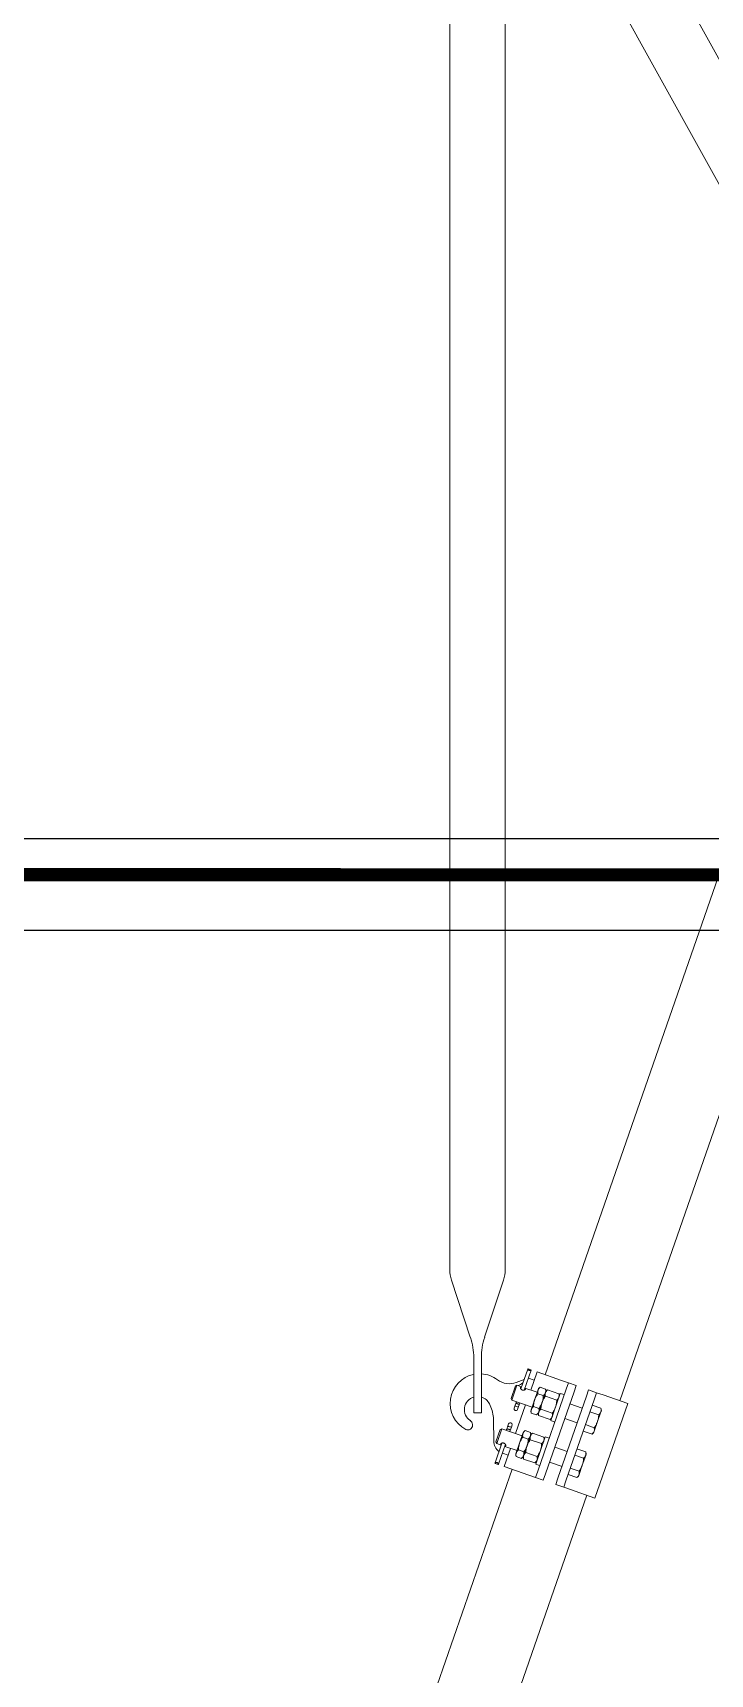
# Model space of a CAD drawing. Header units: millimetres. Extents: x -37020 to 35906, y -101 to 52234.
# Drawn here: x -218.917 to -218.401, y 320.509 to 321.758 of the extents above; entities that cross this region are included whole.
import ezdxf

# ---------------------------------------------------------------- set-up
doc = ezdxf.new("R2010")
doc.units = ezdxf.units.MM
doc.linetypes.add('DASHED2', pattern=[0.375, 0.25, -0.125])
doc.linetypes.add('TRAZO_Y_PUNTO2', pattern=[12.7, 6.35, -3.175, 0, -3.175])
doc.layers.add('ME-RIELES', color=240, linetype='TRAZO_Y_PUNTO2')
doc.layers.add('unifilar VIAS Ppales', color=5, linetype='DASHED2')

msp = doc.modelspace()

# ---------------------------------------------------------------- linework, layer by layer
at = {"color": 251, "linetype": 'Continuous', "lineweight": 15}
for p, q in [((-217.9365, 320.9114), (-218.5425, 322.0047)), ((-217.9768, 320.8891), (-218.5828, 321.9824)), ((-218.5997, 321.9243), (-218.5997, 320.8166)), ((-218.5575, 321.9243), (-218.5575, 320.8166)), ((-218.5272, 320.7367), (-218.2824, 321.4405)), ((-218.2432, 321.3697), (-218.4702, 320.7169)), ((-218.5985, 320.8087), (-218.5841, 320.7652)), ((-218.5588, 320.8087), (-218.5732, 320.7652)), ((-218.5815, 320.7076), (-218.5815, 320.7495)), ((-218.5757, 320.7076), (-218.5757, 320.7495)), ((-218.5432, 320.733), (-218.5491, 320.7308)), ((-218.5457, 320.7259), (-218.5404, 320.741)), ((-218.5457, 320.7259), (-218.5404, 320.741)), ((-218.543, 320.725), (-218.5377, 320.7401)), ((-218.5377, 320.7401), (-218.543, 320.725)), ((-218.5401, 320.7412), (-218.5379, 320.7405)), ((-218.5355, 320.7325), (-218.5398, 320.7341)), ((-218.5333, 320.7388), (-218.5381, 320.725)), ((-218.5146, 320.7323), (-218.5333, 320.7388)), ((-218.5531, 320.7185), (-218.5498, 320.7281)), ((-218.5525, 320.7173), (-218.5486, 320.7286)), ((-218.5498, 320.7281), (-218.5486, 320.7286)), ((-218.5486, 320.7286), (-218.5452, 320.7275)), ((-218.5425, 320.7265), (-218.5331, 320.7233)), ((-218.5325, 320.725), (-218.5351, 320.7176)), ((-218.5111, 320.7258), (-218.5328, 320.6633)), ((-218.5285, 320.7208), (-218.5326, 320.7222)), ((-218.5325, 320.725), (-218.5321, 320.7261)), ((-218.5321, 320.7261), (-218.5309, 320.7272)), ((-218.5268, 320.7257), (-218.5309, 320.7272)), ((-218.5269, 320.723), (-218.5294, 320.7156)), ((-218.5265, 320.7241), (-218.5269, 320.723)), ((-218.5269, 320.7203), (-218.5183, 320.7173)), ((-218.5268, 320.7257), (-218.5265, 320.7241)), ((-218.5051, 320.7237), (-218.5268, 320.6612)), ((-218.5265, 320.7241), (-218.5252, 320.7252)), ((-218.5252, 320.7252), (-218.5166, 320.7222)), ((-218.5228, 320.7017), (-218.5156, 320.7225)), ((-218.4956, 320.7204), (-218.5174, 320.6579)), ((-218.5166, 320.7222), (-218.5163, 320.7206)), ((-218.5156, 320.7225), (-218.5126, 320.7215)), ((-218.5094, 320.7305), (-218.5146, 320.7323)), ((-218.5094, 320.7305), (-218.5111, 320.7258)), ((-218.5034, 320.7284), (-218.5094, 320.7305)), ((-218.5051, 320.7237), (-218.5034, 320.7284)), ((-218.494, 320.7251), (-218.4956, 320.7204)), ((-218.488, 320.723), (-218.494, 320.7251)), ((-218.4896, 320.7183), (-218.488, 320.723)), ((-218.4829, 320.7213), (-218.488, 320.723)), ((-218.4642, 320.7147), (-218.4829, 320.7213)), ((-218.5696, 320.7145), (-218.569, 320.7132)), ((-218.5525, 320.7173), (-218.5531, 320.7185)), ((-218.5371, 320.7119), (-218.5525, 320.7173)), ((-218.5508, 320.7111), (-218.5503, 320.7128)), ((-218.5508, 320.7111), (-218.5503, 320.7128)), ((-218.5503, 320.7128), (-218.5493, 320.7154)), ((-218.5503, 320.7128), (-218.5493, 320.7154)), ((-218.5503, 320.7128), (-218.5503, 320.7128)), ((-218.5496, 320.6919), (-218.542, 320.7137)), ((-218.5493, 320.7154), (-218.5491, 320.7161)), ((-218.5493, 320.7154), (-218.5491, 320.7161)), ((-218.5493, 320.7154), (-218.5493, 320.7153)), ((-218.5493, 320.7154), (-218.5493, 320.7154)), ((-218.5493, 320.7153), (-218.5492, 320.7151)), ((-218.5492, 320.7151), (-218.549, 320.7149)), ((-218.549, 320.7149), (-218.5488, 320.7147)), ((-218.5488, 320.7147), (-218.5486, 320.7146)), ((-218.5486, 320.7146), (-218.5483, 320.7145)), ((-218.5483, 320.7145), (-218.548, 320.7144)), ((-218.5482, 320.7101), (-218.5476, 320.7118)), ((-218.5476, 320.7118), (-218.5481, 320.7102)), ((-218.548, 320.7144), (-218.5477, 320.7143)), ((-218.5477, 320.7143), (-218.5475, 320.7143)), ((-218.5476, 320.7118), (-218.5466, 320.7145)), ((-218.5466, 320.7145), (-218.5476, 320.7118)), ((-218.5476, 320.7118), (-218.5476, 320.7118)), ((-218.5475, 320.7143), (-218.5472, 320.7143)), ((-218.5472, 320.7143), (-218.547, 320.7143)), ((-218.547, 320.7143), (-218.5468, 320.7144)), ((-218.5468, 320.7144), (-218.5466, 320.7145)), ((-218.5466, 320.7145), (-218.5464, 320.7152)), ((-218.5464, 320.7152), (-218.5466, 320.7145)), ((-218.5466, 320.7145), (-218.5466, 320.7145)), ((-218.538, 320.7091), (-218.5376, 320.7102)), ((-218.5377, 320.7075), (-218.538, 320.7091)), ((-218.5376, 320.7102), (-218.5351, 320.7176)), ((-218.5319, 320.711), (-218.536, 320.7124)), ((-218.532, 320.7083), (-218.5324, 320.7071)), ((-218.5294, 320.7156), (-218.532, 320.7083)), ((-218.5304, 320.7105), (-218.5217, 320.7074)), ((-218.4896, 320.7183), (-218.5114, 320.6558)), ((-218.5082, 320.7146), (-218.4988, 320.7113)), ((-218.4931, 320.7085), (-218.4863, 320.7061)), ((-218.4914, 320.7134), (-218.4846, 320.7111)), ((-218.4642, 320.7147), (-218.4892, 320.6428)), ((-218.4847, 320.7083), (-218.4873, 320.701)), ((-218.4843, 320.7095), (-218.4847, 320.7083)), ((-218.4846, 320.7111), (-218.4843, 320.7095)), ((-218.5824, 320.6982), (-218.5825, 320.6989)), ((-218.5815, 320.7076), (-218.5757, 320.7076)), ((-218.5663, 320.6862), (-218.5665, 320.7027)), ((-218.5601, 320.6956), (-218.564, 320.6843)), ((-218.5601, 320.6956), (-218.5613, 320.695)), ((-218.5446, 320.6902), (-218.5601, 320.6956)), ((-218.5555, 320.6978), (-218.5564, 320.6951)), ((-218.5555, 320.6977), (-218.5564, 320.6951)), ((-218.5564, 320.6951), (-218.5563, 320.6952)), ((-218.5563, 320.6952), (-218.5561, 320.6953)), ((-218.5561, 320.6953), (-218.5559, 320.6953)), ((-218.5559, 320.6953), (-218.5556, 320.6953)), ((-218.5556, 320.6953), (-218.5553, 320.6953)), ((-218.5549, 320.6994), (-218.5555, 320.6978)), ((-218.5549, 320.6994), (-218.5555, 320.6977)), ((-218.5555, 320.6978), (-218.5555, 320.6977)), ((-218.5553, 320.6953), (-218.555, 320.6952)), ((-218.555, 320.6952), (-218.5547, 320.6951)), ((-218.5537, 320.6941), (-218.5528, 320.6968)), ((-218.5528, 320.6968), (-218.5537, 320.6942)), ((-218.5528, 320.6968), (-218.5522, 320.6985)), ((-218.5522, 320.6985), (-218.5528, 320.6968)), ((-218.5528, 320.6968), (-218.5528, 320.6968)), ((-218.5336, 320.7061), (-218.5377, 320.7075)), ((-218.5324, 320.7071), (-218.5336, 320.7061)), ((-218.5321, 320.7056), (-218.5324, 320.7071)), ((-218.5321, 320.7056), (-218.5234, 320.7025)), ((-218.5222, 320.7036), (-218.5234, 320.7025)), ((-218.5198, 320.7006), (-218.5228, 320.7017)), ((-218.5027, 320.7), (-218.5122, 320.7033)), ((-218.4965, 320.6987), (-218.4897, 320.6963)), ((-218.4873, 320.701), (-218.4898, 320.6936)), ((-218.5601, 320.6846), (-218.5653, 320.6695)), ((-218.56, 320.6846), (-218.5653, 320.6695)), ((-218.5613, 320.695), (-218.5646, 320.6855)), ((-218.5646, 320.6855), (-218.564, 320.6843)), ((-218.564, 320.6843), (-218.5606, 320.6831)), ((-218.5626, 320.6686), (-218.5574, 320.6837)), ((-218.5574, 320.6837), (-218.5626, 320.6686)), ((-218.5564, 320.6951), (-218.5567, 320.6944)), ((-218.5564, 320.6951), (-218.5566, 320.6944)), ((-218.5564, 320.6951), (-218.5564, 320.6951)), ((-218.5547, 320.6951), (-218.5545, 320.695)), ((-218.5545, 320.695), (-218.5542, 320.6949)), ((-218.5542, 320.6949), (-218.554, 320.6947)), ((-218.554, 320.6947), (-218.5538, 320.6945)), ((-218.5537, 320.6942), (-218.554, 320.6935)), ((-218.554, 320.6935), (-218.5537, 320.6941)), ((-218.5538, 320.6945), (-218.5538, 320.6943)), ((-218.5538, 320.6943), (-218.5537, 320.6942)), ((-218.5537, 320.6942), (-218.5537, 320.6941)), ((-218.5491, 320.6772), (-218.5466, 320.6845)), ((-218.544, 320.6919), (-218.5466, 320.6845)), ((-218.54, 320.6877), (-218.5441, 320.6892)), ((-218.5436, 320.693), (-218.544, 320.6919)), ((-218.5424, 320.6941), (-218.5436, 320.693)), ((-218.5383, 320.6927), (-218.5424, 320.6941)), ((-218.5409, 320.6826), (-218.5383, 320.6899)), ((-218.5384, 320.6872), (-218.5298, 320.6842)), ((-218.538, 320.6911), (-218.5383, 320.6927)), ((-218.5383, 320.6899), (-218.538, 320.6911)), ((-218.5367, 320.6921), (-218.538, 320.6911)), ((-218.5367, 320.6921), (-218.5281, 320.6891)), ((-218.5271, 320.6895), (-218.5343, 320.6686)), ((-218.5278, 320.6875), (-218.5281, 320.6891)), ((-218.5241, 320.6884), (-218.5271, 320.6895)), ((-218.4982, 320.6938), (-218.4914, 320.6914)), ((-218.4902, 320.6925), (-218.4914, 320.6914)), ((-218.4898, 320.6936), (-218.4902, 320.6925)), ((-218.5553, 320.6754), (-218.5596, 320.6769)), ((-218.5583, 320.6668), (-218.5535, 320.6806)), ((-218.5579, 320.6821), (-218.5485, 320.6789)), ((-218.5491, 320.6772), (-218.5495, 320.676)), ((-218.5495, 320.676), (-218.5492, 320.6745)), ((-218.5451, 320.673), (-218.5492, 320.6745)), ((-218.5434, 320.6779), (-218.5475, 320.6794)), ((-218.5451, 320.673), (-218.5439, 320.6741)), ((-218.5439, 320.6741), (-218.5435, 320.6752)), ((-218.5439, 320.6741), (-218.5436, 320.6725)), ((-218.5436, 320.6725), (-218.5349, 320.6695)), ((-218.5435, 320.6752), (-218.5409, 320.6826)), ((-218.5419, 320.6774), (-218.5332, 320.6744)), ((-218.5349, 320.6695), (-218.5337, 320.6705)), ((-218.5237, 320.6702), (-218.5142, 320.6669)), ((-218.5103, 320.6783), (-218.5197, 320.6816)), ((-218.5046, 320.6754), (-218.4978, 320.6731)), ((-218.5029, 320.6803), (-218.4961, 320.678)), ((-218.4988, 320.6679), (-218.4962, 320.6753)), ((-218.4962, 320.6753), (-218.4958, 320.6764)), ((-218.4958, 320.6764), (-218.4961, 320.678)), ((-218.8123, 319.9169), (-218.5522, 320.6647)), ((-218.5652, 320.6691), (-218.563, 320.6684)), ((-218.5396, 320.6603), (-218.5583, 320.6668)), ((-218.5345, 320.6585), (-218.5396, 320.6603)), ((-218.5328, 320.6633), (-218.5345, 320.6585)), ((-218.5345, 320.6585), (-218.5285, 320.6564)), ((-218.5343, 320.6686), (-218.5313, 320.6676)), ((-218.5285, 320.6564), (-218.5268, 320.6612)), ((-218.5174, 320.6579), (-218.519, 320.6532)), ((-218.5097, 320.6607), (-218.5029, 320.6584)), ((-218.508, 320.6656), (-218.5012, 320.6633)), ((-218.5029, 320.6584), (-218.5017, 320.6594)), ((-218.5017, 320.6594), (-218.5013, 320.6606)), ((-218.5013, 320.6606), (-218.4988, 320.6679)), ((-218.519, 320.6532), (-218.513, 320.6511)), ((-218.513, 320.6511), (-218.5114, 320.6558)), ((-218.5079, 320.6493), (-218.513, 320.6511)), ((-218.4892, 320.6428), (-218.5079, 320.6493)), ((-218.4953, 320.6449), (-218.7553, 319.8971))]:
    msp.add_line(p, q, dxfattribs=at)
for centre, radius, start, end in [((-218.5747, 320.8166), 0.025, 180, 198.3098), ((-218.5825, 320.8166), 0.025, 341.6902, 0), ((-218.6315, 320.7495), 0.05, 0, 18.3098), ((-218.5257, 320.7495), 0.05, 161.6902, 180), ((-218.577, 320.7149), 0.0225, 101.6473, 241.8275), ((-218.577, 320.7149), 0.0225, 53.0087, 86.796), ((-218.5544, 320.7448), 0.015, 233.0087, 290.8231), ((-218.5553, 320.7459), 0.0191, 293.3278, 305.715), ((-218.5786, 320.7101), 0.01, 106.858, 237.0741), ((-218.5786, 320.7101), 0.01, 25.8231, 73.142), ((-218.5915, 320.7023), 0.025, 0.8231, 25.8231), ((-218.5494, 320.7109), 0.00145, 171.7854, 329.8607), ((-218.5506, 320.7111), 0.00023, 160.8231, 171.7854), ((-218.5505, 320.7078), 0.00502, 54.3588, 87.2874), ((-218.5484, 320.7103), 0.00023, 329.8607, 340.8231), ((-218.5859, 320.6981), 0.0035, 241.8275, 0.8231), ((-218.586, 320.6988), 0.0035, 0.8231, 57.0741), ((-218.5526, 320.7018), 0.00502, 234.3588, 267.2874), ((-218.5536, 320.6987), 0.00145, 351.7854, 149.8607), ((-218.5547, 320.6993), 0.00023, 149.8607, 160.8231), ((-218.5524, 320.6985), 0.00023, 340.8231, 351.7854), ((-218.5563, 320.6863), 0.01, 180.8231, 233.3125), ((-218.5563, 320.6863), 0.01, 249.8964, 250.8231)]:
    msp.add_arc(centre, radius, start, end, dxfattribs=at)
at = {"color": 251, "linetype": 'Continuous', "lineweight": 15, "extrusion": (0, 0, -1)}
for centre, major_axis, ratio, start_param, end_param in [((-218.5391, 320.7404), (0.00137, -0.00048), 0.534873, 3.332922, 3.77896), ((-218.5402, 320.7409), (0.000217, -0.000076), 0.534873, 3.141593, 3.332922), ((-218.5384, 320.7425), (0.00095, 0.00273), 0.501149, 2.208164, 4.075021), ((-218.5391, 320.7404), (0.00137, -0.00048), 0.534873, -0.637368, -0.191329), ((-218.538, 320.7401), (0.000217, -0.000076), 0.534873, -0.191329, 0)]:
    msp.add_ellipse(centre, major_axis=major_axis, ratio=ratio, start_param=start_param, end_param=end_param, dxfattribs=at)
at = {"color": 251, "linetype": 'Continuous', "lineweight": 15}
for centre, major_axis, ratio, start_param, end_param in [((-218.5639, 320.6692), (0.00137, -0.00048), 0.534873, 3.332922, 3.77896), ((-218.5651, 320.6694), (0.000217, -0.000076), 0.534873, 3.141593, 3.332922), ((-218.5646, 320.6671), (0.00095, 0.00273), 0.501149, -0.933429, 0.933429), ((-218.5639, 320.6692), (0.00137, -0.00048), 0.534873, -0.637368, -0.191329), ((-218.5628, 320.6687), (0.000217, -0.000076), 0.534873, -0.191329, 0)]:
    msp.add_ellipse(centre, major_axis=major_axis, ratio=ratio, start_param=start_param, end_param=end_param, dxfattribs=at)
for points, knots in [([(-218.5452, 320.7272), (-218.5452, 320.7272), (-218.5453, 320.7272), (-218.5455, 320.7272), (-218.5457, 320.7272), (-218.5458, 320.7271), (-218.5459, 320.727), (-218.546, 320.7268), (-218.546, 320.7266), (-218.546, 320.7264), (-218.5459, 320.7262), (-218.5457, 320.726), (-218.5456, 320.7257), (-218.5453, 320.7255), (-218.5451, 320.7253), (-218.5448, 320.7251), (-218.5445, 320.725), (-218.5442, 320.7249), (-218.5439, 320.7249), (-218.5435, 320.7249), (-218.5432, 320.7249), (-218.543, 320.725), (-218.5427, 320.7251), (-218.5425, 320.7252), (-218.5423, 320.7253), (-218.5422, 320.7255), (-218.5422, 320.7257), (-218.5422, 320.7258), (-218.5422, 320.726), (-218.5423, 320.7261), (-218.5424, 320.7262), (-218.5425, 320.7263), (-218.5425, 320.7263)], [0, 0, 0, 0, 0.003682, 0.039936, 0.076077, 0.113337, 0.148204, 0.184166, 0.217713, 0.25221, 0.286234, 0.321161, 0.356766, 0.393373, 0.429418, 0.466605, 0.501023, 0.536512, 0.56981, 0.604018, 0.638396, 0.673681, 0.709667, 0.746706, 0.782399, 0.81923, 0.85327, 0.888331, 0.92188, 0.956338, 0.991139, 1, 1, 1, 1]), ([(-218.5351, 320.7176), (-218.535, 320.7177), (-218.5349, 320.7182), (-218.5345, 320.7191), (-218.5339, 320.7202), (-218.5333, 320.7212), (-218.5328, 320.7219), (-218.5326, 320.7222)], [0, 0, 0, 0, 0.0700556, 0.2998126, 0.5308313, 0.7650256, 1, 1, 1, 1]), ([(-218.5325, 320.725), (-218.5326, 320.7247), (-218.5327, 320.7242), (-218.5328, 320.7233), (-218.5327, 320.7226), (-218.5326, 320.7222)], [0, 0, 0, 0, 0.268407, 0.632373, 1, 1, 1, 1]), ([(-218.5309, 320.7272), (-218.531, 320.7271), (-218.5312, 320.7269), (-218.5316, 320.7265), (-218.532, 320.726), (-218.5323, 320.7254), (-218.5325, 320.7251), (-218.5325, 320.725)], [0, 0, 0, 0, 0.12856, 0.257217, 0.62628, 0.813145, 1, 1, 1, 1]), ([(-218.5294, 320.7156), (-218.5294, 320.7157), (-218.5292, 320.7162), (-218.529, 320.7171), (-218.5287, 320.7183), (-218.5285, 320.7196), (-218.5285, 320.7204), (-218.5285, 320.7208)], [0, 0, 0, 0, 0.0700556, 0.2998126, 0.5308313, 0.7650256, 1, 1, 1, 1]), ([(-218.5269, 320.7203), (-218.5272, 320.7199), (-218.5277, 320.7192), (-218.5283, 320.7181), (-218.5289, 320.7169), (-218.5293, 320.716), (-218.5294, 320.7156)], [0, 0, 0, 0, 0.247269, 0.495363, 0.746874, 1, 1, 1, 1]), ([(-218.5269, 320.723), (-218.5269, 320.7228), (-218.5272, 320.7223), (-218.5277, 320.7215), (-218.5282, 320.721), (-218.5285, 320.7208)], [0, 0, 0, 0, 0.268407, 0.632373, 1, 1, 1, 1]), ([(-218.5269, 320.723), (-218.5269, 320.7229), (-218.527, 320.7227), (-218.5271, 320.7222), (-218.5271, 320.7216), (-218.5271, 320.7209), (-218.527, 320.7205), (-218.5269, 320.7203)], [0, 0, 0, 0, 0.070056, 0.299813, 0.530831, 0.765026, 1, 1, 1, 1]), ([(-218.5268, 320.7257), (-218.5267, 320.7255), (-218.5266, 320.7249), (-218.5266, 320.7241), (-218.5267, 320.7235), (-218.5268, 320.7232), (-218.5269, 320.723)], [0, 0, 0, 0, 0.257198, 0.62627, 0.81314, 1, 1, 1, 1]), ([(-218.5252, 320.7252), (-218.5254, 320.725), (-218.5258, 320.7247), (-218.5262, 320.7242), (-218.5266, 320.7236), (-218.5268, 320.7232), (-218.5269, 320.723)], [0, 0, 0, 0, 0.247269, 0.495363, 0.746874, 1, 1, 1, 1]), ([(-218.5166, 320.7222), (-218.5165, 320.7219), (-218.5164, 320.7215), (-218.5164, 320.7208), (-218.5165, 320.7201), (-218.5166, 320.7197), (-218.5167, 320.7194)], [0, 0, 0, 0, 0.247269, 0.495363, 0.746874, 1, 1, 1, 1]), ([(-218.5377, 320.7075), (-218.5378, 320.7078), (-218.5379, 320.7082), (-218.5379, 320.7089), (-218.5378, 320.7096), (-218.5377, 320.71), (-218.5376, 320.7102)], [0, 0, 0, 0, 0.247269, 0.495363, 0.746874, 1, 1, 1, 1]), ([(-218.5376, 320.7102), (-218.5376, 320.7103), (-218.5375, 320.7105), (-218.5373, 320.711), (-218.537, 320.7115), (-218.5365, 320.712), (-218.5362, 320.7123), (-218.536, 320.7124)], [0, 0, 0, 0, 0.070056, 0.299813, 0.530831, 0.765026, 1, 1, 1, 1]), ([(-218.536, 320.7124), (-218.536, 320.7129), (-218.5359, 320.7137), (-218.5358, 320.715), (-218.5355, 320.7163), (-218.5352, 320.7172), (-218.5351, 320.7176)], [0, 0, 0, 0, 0.247269, 0.495363, 0.746874, 1, 1, 1, 1]), ([(-218.5336, 320.7061), (-218.5334, 320.7062), (-218.5331, 320.7066), (-218.5326, 320.7071), (-218.5322, 320.7077), (-218.5321, 320.7081), (-218.532, 320.7083)], [0, 0, 0, 0, 0.247269, 0.495363, 0.746874, 1, 1, 1, 1]), ([(-218.532, 320.7083), (-218.532, 320.708), (-218.5322, 320.7075), (-218.5322, 320.7066), (-218.5321, 320.7059), (-218.5321, 320.7056)], [0, 0, 0, 0, 0.268407, 0.632373, 1, 1, 1, 1]), ([(-218.532, 320.7083), (-218.532, 320.7083), (-218.5319, 320.7086), (-218.5318, 320.709), (-218.5317, 320.7097), (-218.5318, 320.7103), (-218.5318, 320.7108), (-218.5319, 320.711)], [0, 0, 0, 0, 0.070056, 0.300425, 0.53083, 0.765392, 1, 1, 1, 1]), ([(-218.5304, 320.7105), (-218.5305, 320.7103), (-218.531, 320.7099), (-218.5315, 320.7093), (-218.5318, 320.7087), (-218.5319, 320.7084), (-218.532, 320.7083)], [0, 0, 0, 0, 0.257198, 0.62627, 0.81314, 1, 1, 1, 1]), ([(-218.5319, 320.711), (-218.5316, 320.7113), (-218.5311, 320.7121), (-218.5305, 320.7132), (-218.5299, 320.7144), (-218.5296, 320.7152), (-218.5294, 320.7156)], [0, 0, 0, 0, 0.247711, 0.495365, 0.747705, 1, 1, 1, 1]), ([(-218.5294, 320.7156), (-218.5295, 320.7155), (-218.5296, 320.715), (-218.5299, 320.7141), (-218.5301, 320.7129), (-218.5303, 320.7117), (-218.5303, 320.7109), (-218.5304, 320.7105)], [0, 0, 0, 0, 0.070056, 0.299813, 0.530831, 0.765026, 1, 1, 1, 1]), ([(-218.5192, 320.7121), (-218.5193, 320.712), (-218.5194, 320.7115), (-218.5198, 320.7106), (-218.5203, 320.7095), (-218.521, 320.7085), (-218.5214, 320.7078), (-218.5217, 320.7074)], [0, 0, 0, 0, 0.070056, 0.299813, 0.530831, 0.765026, 1, 1, 1, 1]), ([(-218.5183, 320.7173), (-218.5183, 320.7168), (-218.5184, 320.716), (-218.5185, 320.7147), (-218.5188, 320.7134), (-218.5191, 320.7125), (-218.5192, 320.7121)], [0, 0, 0, 0, 0.247269, 0.495363, 0.746874, 1, 1, 1, 1]), ([(-218.5167, 320.7194), (-218.5167, 320.7194), (-218.5168, 320.7191), (-218.517, 320.7187), (-218.5173, 320.7182), (-218.5177, 320.7178), (-218.518, 320.7175), (-218.5183, 320.7173)], [0, 0, 0, 0, 0.070059, 0.376588, 0.530821, 0.683101, 1, 1, 1, 1]), ([(-218.4863, 320.7061), (-218.4861, 320.7063), (-218.4858, 320.7066), (-218.4853, 320.7072), (-218.485, 320.7077), (-218.4848, 320.7081), (-218.4847, 320.7083)], [0, 0, 0, 0, 0.2477112, 0.4953655, 0.7477053, 1, 1, 1, 1]), ([(-218.4847, 320.7083), (-218.4847, 320.7084), (-218.4846, 320.7086), (-218.4845, 320.7091), (-218.4845, 320.7097), (-218.4845, 320.7104), (-218.4846, 320.7108), (-218.4846, 320.7111)], [0, 0, 0, 0, 0.070056, 0.300425, 0.53083, 0.765392, 1, 1, 1, 1]), ([(-218.5218, 320.7047), (-218.5219, 320.7045), (-218.5221, 320.704), (-218.5226, 320.7033), (-218.5231, 320.7028), (-218.5234, 320.7025)], [0, 0, 0, 0, 0.268407, 0.632373, 1, 1, 1, 1]), ([(-218.5217, 320.7074), (-218.5216, 320.7072), (-218.5215, 320.7066), (-218.5215, 320.7059), (-218.5216, 320.7052), (-218.5217, 320.7049), (-218.5218, 320.7047)], [0, 0, 0, 0, 0.257198, 0.62627, 0.81314, 1, 1, 1, 1]), ([(-218.4898, 320.6936), (-218.4898, 320.6937), (-218.4897, 320.6939), (-218.4896, 320.6944), (-218.4896, 320.695), (-218.4896, 320.6957), (-218.4897, 320.6961), (-218.4897, 320.6963)], [0, 0, 0, 0, 0.070056, 0.300425, 0.53083, 0.765392, 1, 1, 1, 1]), ([(-218.4897, 320.6963), (-218.4893, 320.6969), (-218.4888, 320.6977), (-218.4881, 320.699), (-218.4877, 320.6999), (-218.4874, 320.7006), (-218.4873, 320.701)], [0, 0, 0, 0, 0.387945, 0.583937, 0.779906, 1, 1, 1, 1]), ([(-218.4873, 320.701), (-218.4872, 320.7013), (-218.4869, 320.702), (-218.4867, 320.703), (-218.4865, 320.7041), (-218.4864, 320.7051), (-218.4863, 320.7058), (-218.4863, 320.7061)], [0, 0, 0, 0, 0.199457, 0.398929, 0.601454, 0.804007, 1, 1, 1, 1]), ([(-218.5605, 320.6833), (-218.5605, 320.6833), (-218.5606, 320.6834), (-218.5607, 320.6835), (-218.5608, 320.6836), (-218.5609, 320.6838), (-218.5609, 320.6839), (-218.5608, 320.6841), (-218.5607, 320.6842), (-218.5606, 320.6844), (-218.5604, 320.6845), (-218.5601, 320.6846), (-218.5598, 320.6847), (-218.5595, 320.6847), (-218.5592, 320.6847), (-218.5589, 320.6847), (-218.5585, 320.6846), (-218.5582, 320.6845), (-218.558, 320.6843), (-218.5577, 320.6841), (-218.5575, 320.6839), (-218.5573, 320.6837), (-218.5572, 320.6834), (-218.5571, 320.6832), (-218.5571, 320.683), (-218.5571, 320.6828), (-218.5571, 320.6826), (-218.5572, 320.6825), (-218.5574, 320.6824), (-218.5575, 320.6824), (-218.5577, 320.6824), (-218.5578, 320.6824), (-218.5578, 320.6824)], [0, 0, 0, 0, 0.003682, 0.039936, 0.076077, 0.113337, 0.148204, 0.184166, 0.217713, 0.25221, 0.286234, 0.321161, 0.356766, 0.393373, 0.429418, 0.466605, 0.501023, 0.536512, 0.56981, 0.604018, 0.638396, 0.673681, 0.709667, 0.746706, 0.782399, 0.81923, 0.85327, 0.888331, 0.92188, 0.956338, 0.991139, 1, 1, 1, 1]), ([(-218.5466, 320.6845), (-218.5466, 320.6844), (-218.5468, 320.6839), (-218.547, 320.683), (-218.5473, 320.6818), (-218.5474, 320.6806), (-218.5475, 320.6798), (-218.5475, 320.6794)], [0, 0, 0, 0, 0.0700556, 0.2998126, 0.5308313, 0.7650256, 1, 1, 1, 1]), ([(-218.5441, 320.6892), (-218.5444, 320.6888), (-218.5449, 320.6881), (-218.5455, 320.687), (-218.5461, 320.6858), (-218.5464, 320.685), (-218.5466, 320.6845)], [0, 0, 0, 0, 0.247269, 0.495363, 0.746874, 1, 1, 1, 1]), ([(-218.544, 320.6919), (-218.544, 320.6918), (-218.5441, 320.6916), (-218.5442, 320.6911), (-218.5443, 320.6905), (-218.5442, 320.6899), (-218.5441, 320.6894), (-218.5441, 320.6892)], [0, 0, 0, 0, 0.070056, 0.299813, 0.530831, 0.765026, 1, 1, 1, 1]), ([(-218.5424, 320.6941), (-218.5426, 320.6939), (-218.5429, 320.6936), (-218.5434, 320.6931), (-218.5438, 320.6925), (-218.5439, 320.6921), (-218.544, 320.6919)], [0, 0, 0, 0, 0.247269, 0.495363, 0.746874, 1, 1, 1, 1]), ([(-218.54, 320.6877), (-218.54, 320.6873), (-218.5401, 320.6864), (-218.5402, 320.6851), (-218.5405, 320.6838), (-218.5408, 320.683), (-218.5409, 320.6826)], [0, 0, 0, 0, 0.247711, 0.495365, 0.747705, 1, 1, 1, 1]), ([(-218.5409, 320.6826), (-218.5409, 320.6827), (-218.5407, 320.6832), (-218.5403, 320.684), (-218.5398, 320.6851), (-218.5391, 320.6862), (-218.5387, 320.6869), (-218.5384, 320.6872)], [0, 0, 0, 0, 0.070056, 0.299813, 0.530831, 0.765026, 1, 1, 1, 1]), ([(-218.5383, 320.6899), (-218.5384, 320.6899), (-218.5385, 320.6896), (-218.5387, 320.6892), (-218.539, 320.6887), (-218.5395, 320.6882), (-218.5398, 320.6879), (-218.54, 320.6877)], [0, 0, 0, 0, 0.070056, 0.300425, 0.53083, 0.765392, 1, 1, 1, 1]), ([(-218.5384, 320.6872), (-218.5385, 320.6875), (-218.5386, 320.6881), (-218.5386, 320.6888), (-218.5385, 320.6895), (-218.5384, 320.6898), (-218.5383, 320.6899)], [0, 0, 0, 0, 0.257198, 0.62627, 0.81314, 1, 1, 1, 1]), ([(-218.5383, 320.6927), (-218.5382, 320.6924), (-218.5381, 320.6919), (-218.5381, 320.6913), (-218.5382, 320.6906), (-218.5383, 320.6902), (-218.5383, 320.6899)], [0, 0, 0, 0, 0.247269, 0.495363, 0.746874, 1, 1, 1, 1]), ([(-218.5383, 320.6899), (-218.5383, 320.6902), (-218.538, 320.6907), (-218.5375, 320.6914), (-218.537, 320.6919), (-218.5367, 320.6921)], [0, 0, 0, 0, 0.268407, 0.632373, 1, 1, 1, 1]), ([(-218.5307, 320.679), (-218.5307, 320.6791), (-218.5305, 320.6796), (-218.5303, 320.6805), (-218.53, 320.6817), (-218.5298, 320.683), (-218.5298, 320.6838), (-218.5298, 320.6842)], [0, 0, 0, 0, 0.070056, 0.299813, 0.530831, 0.765026, 1, 1, 1, 1]), ([(-218.5298, 320.6842), (-218.5296, 320.6844), (-218.5291, 320.6848), (-218.5287, 320.6854), (-218.5283, 320.6859), (-218.5282, 320.6862), (-218.5281, 320.6864)], [0, 0, 0, 0, 0.257198, 0.62627, 0.81314, 1, 1, 1, 1]), ([(-218.5281, 320.6864), (-218.5281, 320.6866), (-218.5279, 320.6872), (-218.5279, 320.6881), (-218.528, 320.6888), (-218.5281, 320.6891)], [0, 0, 0, 0, 0.268407, 0.632373, 1, 1, 1, 1]), ([(-218.4914, 320.6914), (-218.4913, 320.6916), (-218.4909, 320.6919), (-218.4905, 320.6924), (-218.4901, 320.693), (-218.4899, 320.6934), (-218.4898, 320.6936)], [0, 0, 0, 0, 0.247711, 0.495365, 0.747705, 1, 1, 1, 1]), ([(-218.5492, 320.6745), (-218.5493, 320.6746), (-218.5493, 320.6748), (-218.5494, 320.6754), (-218.5494, 320.6761), (-218.5493, 320.6767), (-218.5492, 320.677), (-218.5491, 320.6772)], [0, 0, 0, 0, 0.12856, 0.257217, 0.62628, 0.813145, 1, 1, 1, 1]), ([(-218.5491, 320.6772), (-218.549, 320.6774), (-218.5488, 320.6779), (-218.5483, 320.6787), (-218.5478, 320.6791), (-218.5475, 320.6794)], [0, 0, 0, 0, 0.268407, 0.632373, 1, 1, 1, 1]), ([(-218.5451, 320.673), (-218.5449, 320.6732), (-218.5445, 320.6736), (-218.544, 320.6742), (-218.5436, 320.6748), (-218.5435, 320.6751), (-218.5435, 320.6752)], [0, 0, 0, 0, 0.257198, 0.62627, 0.81314, 1, 1, 1, 1]), ([(-218.5436, 320.6725), (-218.5436, 320.6727), (-218.5437, 320.6732), (-218.5437, 320.6739), (-218.5437, 320.6746), (-218.5435, 320.675), (-218.5435, 320.6752)], [0, 0, 0, 0, 0.247269, 0.495363, 0.746874, 1, 1, 1, 1]), ([(-218.5435, 320.6752), (-218.5434, 320.6754), (-218.5433, 320.676), (-218.5432, 320.6769), (-218.5433, 320.6776), (-218.5434, 320.6779)], [0, 0, 0, 0, 0.268407, 0.632373, 1, 1, 1, 1]), ([(-218.5435, 320.6752), (-218.5434, 320.6753), (-218.5434, 320.6755), (-218.5431, 320.6759), (-218.5428, 320.6765), (-218.5424, 320.6769), (-218.542, 320.6773), (-218.5419, 320.6774)], [0, 0, 0, 0, 0.070056, 0.299813, 0.530831, 0.765026, 1, 1, 1, 1]), ([(-218.5409, 320.6826), (-218.541, 320.6825), (-218.5411, 320.682), (-218.5415, 320.6811), (-218.542, 320.68), (-218.5427, 320.679), (-218.5431, 320.6783), (-218.5434, 320.6779)], [0, 0, 0, 0, 0.0700556, 0.2998126, 0.5308313, 0.7650256, 1, 1, 1, 1]), ([(-218.5419, 320.6774), (-218.5418, 320.6778), (-218.5418, 320.6787), (-218.5416, 320.68), (-218.5413, 320.6813), (-218.541, 320.6822), (-218.5409, 320.6826)], [0, 0, 0, 0, 0.247269, 0.495363, 0.746874, 1, 1, 1, 1]), ([(-218.5349, 320.6695), (-218.5347, 320.6696), (-218.5343, 320.67), (-218.5339, 320.6705), (-218.5335, 320.671), (-218.5334, 320.6715), (-218.5333, 320.6717)], [0, 0, 0, 0, 0.247269, 0.495363, 0.746874, 1, 1, 1, 1]), ([(-218.5333, 320.6717), (-218.5333, 320.6717), (-218.5331, 320.672), (-218.5331, 320.6725), (-218.533, 320.6731), (-218.5331, 320.6736), (-218.5331, 320.6741), (-218.5332, 320.6744)], [0, 0, 0, 0, 0.070059, 0.376588, 0.530821, 0.683101, 1, 1, 1, 1]), ([(-218.5332, 320.6744), (-218.5329, 320.6747), (-218.5324, 320.6755), (-218.5318, 320.6766), (-218.5312, 320.6778), (-218.5309, 320.6786), (-218.5307, 320.679)], [0, 0, 0, 0, 0.247269, 0.495363, 0.746874, 1, 1, 1, 1]), ([(-218.4978, 320.6731), (-218.4979, 320.6724), (-218.4979, 320.6714), (-218.4982, 320.67), (-218.4984, 320.669), (-218.4986, 320.6683), (-218.4988, 320.6679)], [0, 0, 0, 0, 0.387945, 0.583937, 0.779906, 1, 1, 1, 1]), ([(-218.4962, 320.6753), (-218.4962, 320.6752), (-218.4963, 320.675), (-218.4965, 320.6746), (-218.4969, 320.674), (-218.4973, 320.6735), (-218.4976, 320.6732), (-218.4978, 320.6731)], [0, 0, 0, 0, 0.070056, 0.300425, 0.53083, 0.765392, 1, 1, 1, 1]), ([(-218.4961, 320.678), (-218.4961, 320.6778), (-218.496, 320.6773), (-218.496, 320.6766), (-218.496, 320.6759), (-218.4961, 320.6755), (-218.4962, 320.6753)], [0, 0, 0, 0, 0.247711, 0.495365, 0.747705, 1, 1, 1, 1]), ([(-218.5013, 320.6606), (-218.5013, 320.6605), (-218.5014, 320.6602), (-218.5016, 320.6598), (-218.502, 320.6593), (-218.5024, 320.6588), (-218.5028, 320.6585), (-218.5029, 320.6584)], [0, 0, 0, 0, 0.070056, 0.300425, 0.53083, 0.765392, 1, 1, 1, 1]), ([(-218.5012, 320.6633), (-218.5012, 320.663), (-218.5011, 320.6626), (-218.5011, 320.6619), (-218.5011, 320.6612), (-218.5013, 320.6608), (-218.5013, 320.6606)], [0, 0, 0, 0, 0.2477112, 0.4953655, 0.7477053, 1, 1, 1, 1]), ([(-218.4988, 320.6679), (-218.4989, 320.6676), (-218.4991, 320.6669), (-218.4996, 320.666), (-218.5001, 320.665), (-218.5006, 320.6641), (-218.501, 320.6636), (-218.5012, 320.6633)], [0, 0, 0, 0, 0.199457, 0.398929, 0.601454, 0.804007, 1, 1, 1, 1])]:
    msp.add_open_spline(points, degree=3, knots=knots, dxfattribs=at)
at = {"layer": 'ME-RIELES', "color": 8, "ltscale": 0.1, "const_width": 0.01}
msp.add_lwpolyline([(-342.2865, 321.123), (59.3197, 321.1045)], dxfattribs=at)
at = {"layer": 'unifilar VIAS Ppales', "color": 251, "linetype": 'Continuous', "ltscale": 10}
for p, q in [((-219.2209, 321.145, -20.7852), (-181.7274, 321.1422)), ((-219.2209, 321.0751, -20.7852), (-181.7274, 321.0724))]:
    msp.add_line(p, q, dxfattribs=at)

doc.saveas('drawing.dxf')
